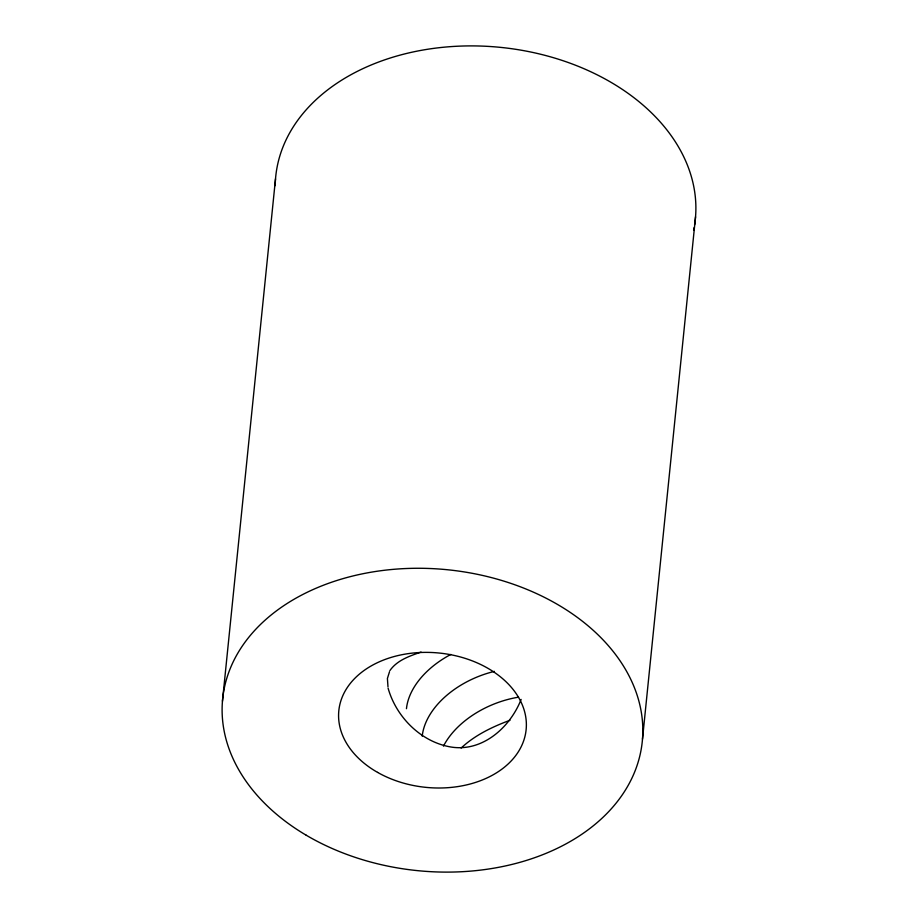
<?xml version="1.0" encoding="UTF-8"?>
<svg xmlns="http://www.w3.org/2000/svg" width="918" height="918" viewBox="0 0 918 918"><rect width="100%" height="100%" fill="white"/><g stroke="black" fill="none" stroke-linecap="round" stroke-linejoin="round"><path stroke-width="1.38" d="M222.454 701.214L275.515 178.838M642.485 739.162L695.546 216.786M389.496 671.792L387.407 678.482L387.981 686.733M521.126 699.424C510.167 727.32 482.501 752.312 450.715 746.977C420.765 741.824 396.128 716.889 388.073 688.087M389.84 670.656C397.115 660.168 409.577 656.072 421.075 652.067M461.146 748.032C474.962 735.111 492.427 726.792 509.995 720.263M694.146 227.549A210.876 151.183 5.8 0 1 693.618 230.223M275.193 185.62A210.876 151.183 5.8 0 1 498.497 47.174A210.876 151.183 5.8 0 1 694.593 224.876M422.223 736.179A79.338 52.016 -21 0 1 494.389 671.391M406.456 708.685A79.338 52.016 -21 0 1 450.83 654.442M443.463 746.116A79.338 52.016 -21 0 1 518.555 697.164M306.233 835.231A210.876 151.183 5.8 0 0 641.315 748.595A210.876 151.183 5.8 0 0 349.861 576.745A210.876 151.183 5.8 0 0 306.233 835.231M377.585 772.394A94.141 67.496 5.8 0 0 525.899 731.577A94.141 67.496 5.8 0 0 393.925 656.6A94.141 67.496 5.8 0 0 377.585 772.394"/></g></svg>
